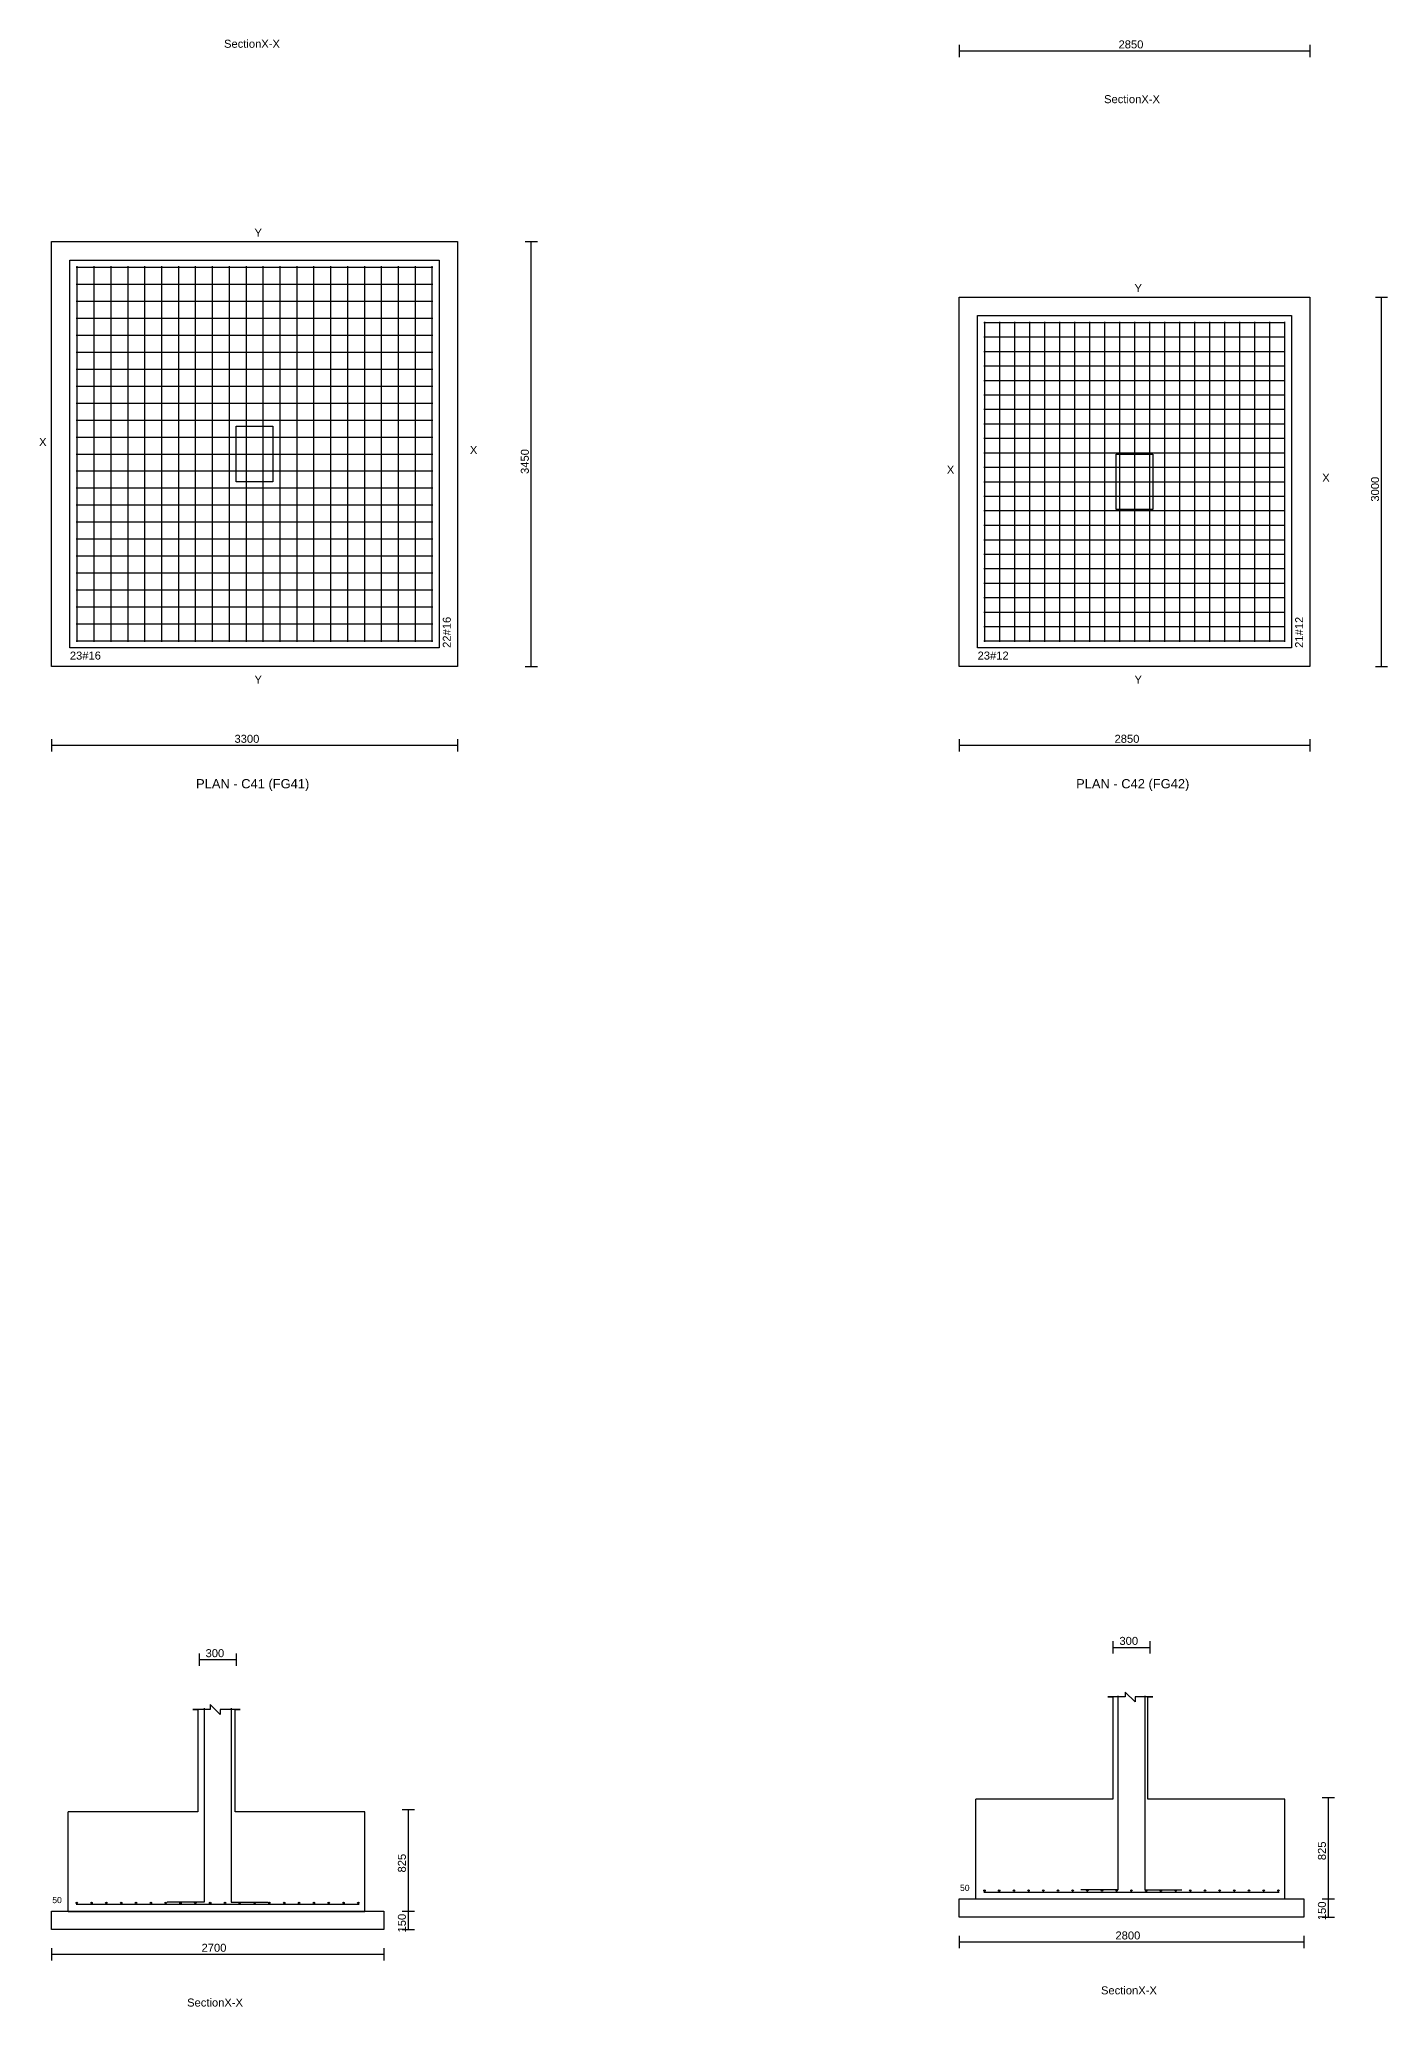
# Model space of a CAD drawing. Extents: x 0 to 27, y -1 to 285.
# Drawn here: x 0.25 to 11.21, y 142.59 to 158.57 of the extents above; entities that cross this region are included whole.
import ezdxf
from ezdxf.enums import TextEntityAlignment as Align

# ---------------------------------------------------------------- set-up
doc = ezdxf.new("R2010")
doc.units = 0
for name, color, linetype in [('Bottom_Cover', 7, 'CONTINUOUS'), ('Column_Bars', 4, 'CONTINUOUS'), ('Column_Dimension', 7, 'CONTINUOUS'), ('Columns', 4, 'CONTINUOUS'), ('dim_all', 7, 'CONTINUOUS'), ('Footing_Plan', 7, 'CONTINUOUS'), ('PCC', 2, 'CONTINUOUS'), ('PCC_Depth', 7, 'CONTINUOUS'), ('Pcc_Plan', 2, 'CONTINUOUS'), ('Plan', 7, 'CONTINUOUS'), ('Plan_Rf_Xdir', 1, 'CONTINUOUS'), ('Plan_Rf_Ydir', 3, 'CONTINUOUS'), ('Section', 2, 'CONTINUOUS'), ('SectionName', 3, 'CONTINUOUS'), ('Sectn_Rf_Xdir', 1, 'CONTINUOUS'), ('Sectn_Rf_Ydir', 3, 'CONTINUOUS'), ('Total_Depth', 7, 'CONTINUOUS'), ('X_Dimension', 7, 'CONTINUOUS')]:
    doc.layers.add(name, color=color, linetype=linetype)
doc.styles.add('STRUDS_Arial', font='ARIAL.TTF', dxfattribs={"height": 0.04})

msp = doc.modelspace()

# ---------------------------------------------------------------- linework, layer by layer
at = {"layer": 'Column_Bars'}
for p, q in [((9.015, 145.112), (9.015, 143.536)), ((9.235, 145.112), (9.235, 143.536)), ((1.59, 145.012), (1.59, 143.437)), ((1.81, 145.012), (1.81, 143.437)), ((9.015, 143.536), (8.715, 143.536)), ((9.235, 143.536), (9.535, 143.536)), ((1.59, 143.437), (1.29, 143.437)), ((1.81, 143.437), (2.11, 143.437))]:
    msp.add_line(p, q, dxfattribs=at)
at = {"layer": 'Columns'}
for p, q in [((1.85, 154.975), (1.85, 155.425)), ((1.85, 155.425), (2.15, 155.425)), ((2.15, 155.425), (2.15, 154.975)), ((9, 154.75), (9, 155.2)), ((9, 155.2), (9.3, 155.2)), ((9.3, 155.2), (9.3, 154.75)), ((2.15, 154.975), (1.85, 154.975)), ((9.3, 154.75), (9, 154.75))]:
    msp.add_line(p, q, dxfattribs=at)
at = {"layer": 'dim_all'}
for p, q in [((7.725, 158.525), (7.725, 158.425)), ((7.725, 158.475), (10.575, 158.475)), ((10.575, 158.525), (10.575, 158.425)), ((4.19887, 156.925), (4.29887, 156.925)), ((4.24887, 153.475), (4.24887, 156.925)), ((11.1066, 156.475), (11.2066, 156.475)), ((11.1566, 153.475), (11.1566, 156.475)), ((4.19887, 153.475), (4.29887, 153.475)), ((11.1066, 153.475), (11.2066, 153.475)), ((0.35, 152.884), (0.35, 152.784)), ((0.35, 152.834), (3.65, 152.834)), ((3.65, 152.884), (3.65, 152.784)), ((7.725, 152.884), (7.725, 152.784)), ((7.725, 152.834), (10.575, 152.834)), ((10.575, 152.884), (10.575, 152.784)), ((1.55, 145.456), (1.55, 145.356)), ((1.85, 145.456), (1.85, 145.356)), ((8.975, 145.556), (8.975, 145.456)), ((8.975, 145.506), (9.275, 145.506)), ((9.275, 145.556), (9.275, 145.456)), ((1.55, 145.406), (1.85, 145.406)), ((3.2, 144.188), (3.3, 144.188)), ((3.25, 143.363), (3.25, 144.188)), ((10.675, 144.287), (10.775, 144.287)), ((10.725, 143.462), (10.725, 144.287)), ((3.2, 143.363), (3.3, 143.363)), ((3.2, 143.363), (3.3, 143.363)), ((3.25, 143.213), (3.25, 143.363)), ((10.675, 143.462), (10.775, 143.462)), ((10.675, 143.462), (10.775, 143.462)), ((10.725, 143.313), (10.725, 143.462)), ((3.2, 143.213), (3.3, 143.213)), ((10.675, 143.313), (10.775, 143.313)), ((0.35, 143.063), (0.35, 142.963)), ((3.05, 143.063), (3.05, 142.963)), ((7.725, 143.162), (7.725, 143.063)), ((7.725, 143.113), (10.525, 143.113)), ((10.525, 143.162), (10.525, 143.063)), ((0.35, 143.013), (3.05, 143.013))]:
    msp.add_line(p, q, dxfattribs=at)
at = {"layer": 'Footing_Plan'}
for p, q in [((0.5, 153.625), (0.5, 156.775)), ((0.5, 156.775), (3.5, 156.775)), ((3.5, 156.775), (3.5, 153.625)), ((7.875, 153.625), (7.875, 156.325)), ((7.875, 156.325), (10.425, 156.325)), ((10.425, 156.325), (10.425, 153.625)), ((3.5, 153.625), (0.5, 153.625)), ((10.425, 153.625), (7.875, 153.625))]:
    msp.add_line(p, q, dxfattribs=at)
at = {"layer": 'PCC'}
for p, q in [((0.35, 143.213), (0.35, 143.363)), ((0.35, 143.363), (3.05, 143.363)), ((0.35, 143.213), (0.35, 143.363)), ((0.35, 143.363), (3.05, 143.363)), ((3.05, 143.363), (3.05, 143.213)), ((3.05, 143.363), (3.05, 143.213)), ((7.725, 143.313), (7.725, 143.462)), ((7.725, 143.462), (10.525, 143.462)), ((7.725, 143.313), (7.725, 143.462)), ((7.725, 143.462), (10.525, 143.462)), ((10.525, 143.462), (10.525, 143.313)), ((10.525, 143.462), (10.525, 143.313)), ((3.05, 143.213), (0.35, 143.213)), ((3.05, 143.213), (0.35, 143.213)), ((10.525, 143.313), (7.725, 143.313)), ((10.525, 143.313), (7.725, 143.313))]:
    msp.add_line(p, q, dxfattribs=at)
at = {"layer": 'Pcc_Plan'}
for p, q in [((0.35, 153.475), (0.35, 156.925)), ((0.35, 156.925), (3.65, 156.925)), ((3.65, 156.925), (3.65, 153.475)), ((7.725, 153.475), (7.725, 156.475)), ((7.725, 156.475), (10.575, 156.475)), ((10.575, 156.475), (10.575, 153.475)), ((3.65, 153.475), (0.35, 153.475)), ((10.575, 153.475), (7.725, 153.475))]:
    msp.add_line(p, q, dxfattribs=at)
at = {"layer": 'Plan_Rf_Xdir'}
for p, q in [((0.55, 156.717), (3.45, 156.717)), ((0.55, 156.579), (3.45, 156.579)), ((0.55, 156.441), (3.45, 156.441)), ((0.55, 156.303), (3.45, 156.303)), ((0.55, 156.165), (3.45, 156.165)), ((7.925, 156.269), (10.375, 156.269)), ((7.925, 156.151), (10.375, 156.151)), ((0.55, 156.027), (3.45, 156.027)), ((7.925, 156.034), (10.375, 156.034)), ((0.55, 155.89), (3.45, 155.89)), ((7.925, 155.916), (10.375, 155.916)), ((0.55, 155.752), (3.45, 155.752)), ((7.925, 155.798), (10.375, 155.798)), ((7.925, 155.681), (10.375, 155.681)), ((0.55, 155.614), (3.45, 155.614)), ((7.925, 155.563), (10.375, 155.563)), ((0.55, 155.476), (3.45, 155.476)), ((7.925, 155.445), (10.375, 155.445)), ((0.55, 155.338), (3.45, 155.338)), ((0.55, 155.2), (3.45, 155.2)), ((7.925, 155.328), (10.375, 155.328)), ((7.925, 155.21), (10.375, 155.21)), ((0.55, 155.062), (3.45, 155.062)), ((7.925, 155.093), (10.375, 155.093)), ((0.55, 154.924), (3.45, 154.924)), ((7.925, 154.975), (10.375, 154.975)), ((0.55, 154.786), (3.45, 154.786)), ((7.925, 154.857), (10.375, 154.857)), ((7.925, 154.74), (10.375, 154.74)), ((0.55, 154.648), (3.45, 154.648)), ((7.925, 154.622), (10.375, 154.622)), ((0.55, 154.51), (3.45, 154.51)), ((7.925, 154.504), (10.375, 154.504)), ((7.925, 154.387), (10.375, 154.387)), ((0.55, 154.373), (3.45, 154.373)), ((0.55, 154.235), (3.45, 154.235)), ((7.925, 154.269), (10.375, 154.269)), ((0.55, 154.097), (3.45, 154.097)), ((7.925, 154.152), (10.375, 154.152)), ((0.55, 153.959), (3.45, 153.959)), ((7.925, 154.034), (10.375, 154.034)), ((7.925, 153.916), (10.375, 153.916)), ((0.55, 153.821), (3.45, 153.821)), ((7.925, 153.799), (10.375, 153.799)), ((0.55, 153.683), (3.45, 153.683)), ((7.925, 153.681), (10.375, 153.681))]:
    msp.add_line(p, q, dxfattribs=at)
at = {"layer": 'Plan_Rf_Ydir'}
for p, q in [((0.558, 156.725), (0.558, 153.675)), ((0.69533, 156.725), (0.69533, 153.675)), ((0.83267, 156.725), (0.83267, 153.675)), ((0.97, 156.725), (0.97, 153.675)), ((1.10733, 156.725), (1.10733, 153.675)), ((1.24467, 156.725), (1.24467, 153.675)), ((1.382, 156.725), (1.382, 153.675)), ((1.51933, 156.725), (1.51933, 153.675)), ((1.65667, 156.725), (1.65667, 153.675)), ((1.794, 156.725), (1.794, 153.675)), ((1.93133, 156.725), (1.93133, 153.675)), ((2.06867, 156.725), (2.06867, 153.675)), ((2.206, 156.725), (2.206, 153.675)), ((2.34333, 156.725), (2.34333, 153.675)), ((2.48067, 156.725), (2.48067, 153.675)), ((2.618, 156.725), (2.618, 153.675)), ((2.75533, 156.725), (2.75533, 153.675)), ((2.89267, 156.725), (2.89267, 153.675)), ((3.03, 156.725), (3.03, 153.675)), ((3.16733, 156.725), (3.16733, 153.675)), ((3.30467, 156.725), (3.30467, 153.675)), ((3.442, 156.725), (3.442, 153.675)), ((7.931, 156.275), (7.931, 153.675)), ((8.0529, 156.275), (8.0529, 153.675)), ((8.1748, 156.275), (8.1748, 153.675)), ((8.2967, 156.275), (8.2967, 153.675)), ((8.4186, 156.275), (8.4186, 153.675)), ((8.5405, 156.275), (8.5405, 153.675)), ((8.6624, 156.275), (8.6624, 153.675)), ((8.7843, 156.275), (8.7843, 153.675)), ((8.9062, 156.275), (8.9062, 153.675)), ((9.0281, 156.275), (9.0281, 153.675)), ((9.15, 156.275), (9.15, 153.675)), ((9.2719, 156.275), (9.2719, 153.675)), ((9.3938, 156.275), (9.3938, 153.675)), ((9.5157, 156.275), (9.5157, 153.675)), ((9.6376, 156.275), (9.6376, 153.675)), ((9.75949, 156.275), (9.75949, 153.675)), ((9.88139, 156.275), (9.88139, 153.675)), ((10.0033, 156.275), (10.0033, 153.675)), ((10.1252, 156.275), (10.1252, 153.675)), ((10.2471, 156.275), (10.2471, 153.675)), ((10.369, 156.275), (10.369, 153.675))]:
    msp.add_line(p, q, dxfattribs=at)
at = {"layer": 'Section'}
for p, q in [((9.15627, 145.062), (9.07524, 145.143)), ((9.07524, 145.143), (9.07524, 145.103)), ((1.53955, 145.001), (1.49904, 145.001)), ((1.49904, 145.001), (1.53955, 145.001)), ((1.64084, 145.001), (1.53955, 145.001)), ((1.53955, 145.001), (1.53955, 144.171)), ((1.72186, 144.961), (1.64084, 145.042)), ((1.64084, 145.042), (1.64084, 145.001)), ((1.84341, 145.001), (1.72186, 145.001)), ((1.72186, 145.001), (1.72186, 144.961)), ((1.84341, 144.171), (1.84341, 145.001)), ((1.84341, 145.001), (1.88392, 145.001)), ((1.88392, 145.001), (1.84341, 145.001)), ((8.97396, 145.103), (8.93344, 145.103)), ((8.93344, 145.103), (8.97396, 145.103)), ((9.07524, 145.103), (8.97396, 145.103)), ((8.97396, 145.103), (8.97396, 144.272)), ((9.25756, 145.103), (9.15627, 145.103)), ((9.15627, 145.103), (9.15627, 145.062)), ((9.25756, 144.272), (9.25756, 145.103)), ((9.25756, 145.103), (9.29807, 145.103)), ((9.29807, 145.103), (9.25756, 145.103)), ((1.53955, 144.171), (0.48617, 144.171)), ((0.48617, 143.36), (0.48617, 144.171)), ((1.53955, 144.171), (1.53955, 144.171)), ((1.53955, 144.171), (1.53955, 144.171)), ((1.53955, 144.171), (1.53955, 144.171)), ((2.89678, 144.171), (1.84341, 144.171)), ((1.84341, 144.171), (1.84341, 144.171)), ((1.84341, 144.171), (1.84341, 144.171)), ((1.84341, 144.171), (1.84341, 144.171)), ((2.89678, 143.36), (2.89678, 144.171)), ((8.97396, 144.272), (7.85981, 144.272)), ((7.85981, 143.462), (7.85981, 144.272)), ((8.97396, 144.272), (8.97396, 144.272)), ((8.97396, 144.272), (8.97396, 144.272)), ((8.97396, 144.272), (8.97396, 144.272)), ((10.3717, 144.272), (9.25756, 144.272)), ((9.25756, 144.272), (9.25756, 144.272)), ((9.25756, 144.272), (9.25756, 144.272)), ((9.25756, 144.272), (9.25756, 144.272)), ((10.3717, 143.462), (10.3717, 144.272)), ((0.48617, 143.36), (2.89678, 143.36)), ((7.85981, 143.462), (10.3717, 143.462))]:
    msp.add_line(p, q, dxfattribs=at)
at = {"layer": 'Sectn_Rf_Xdir'}
for p, q in [((7.925, 143.518), (10.325, 143.518)), ((0.55, 143.419), (2.85, 143.419))]:
    msp.add_line(p, q, dxfattribs=at)
at = {"layer": 'Sectn_Rf_Ydir'}
for centre in [(7.931, 143.53), (8.0504, 143.53), (8.1698, 143.53), (8.2892, 143.53), (8.4086, 143.53), (8.528, 143.53), (8.6474, 143.53), (8.7668, 143.53), (8.8862, 143.53), (9.0056, 143.53), (9.125, 143.53), (9.2444, 143.53), (9.3638, 143.53), (9.4832, 143.53), (9.6026, 143.53), (9.722, 143.53), (9.8414, 143.53), (9.9608, 143.53), (10.0802, 143.53), (10.1996, 143.53), (10.319, 143.53), (0.556, 143.43), (0.67642, 143.43), (0.79684, 143.43), (0.91726, 143.43), (1.03768, 143.43), (1.15811, 143.43), (1.27853, 143.43), (1.39895, 143.43), (1.51937, 143.43), (1.63979, 143.43), (1.76021, 143.43), (1.88063, 143.43), (2.00105, 143.43), (2.12147, 143.43), (2.24189, 143.43), (2.36232, 143.43), (2.48274, 143.43), (2.60316, 143.43), (2.72358, 143.43), (2.844, 143.43)]:
    msp.add_circle(centre, 0.006, dxfattribs=at)

# ---------------------------------------------------------------- texts
at = {"layer": 'Bottom_Cover', "style": 'STRUDS_Arial'}
for p in [(7.7321, 143.527), (0.3571, 143.428)]:
    msp.add_text('50', height=0.05, dxfattribs=at).set_placement(p)
at = {"layer": 'Column_Dimension', "style": 'STRUDS_Arial'}
for p in [(9.0275, 145.526), (1.6025, 145.426)]:
    msp.add_text('300', height=0.065, dxfattribs=at).set_placement(p)
at = {"layer": 'dim_all', "style": 'STRUDS_Arial'}
for s, p in [('3450 ', (4.22887, 155.038)), ('3000 ', (11.1366, 154.813))]:
    msp.add_text(s, height=0.065, rotation=90, dxfattribs=at).set_placement(p)
for s, p in [('3300 ', (1.8375, 152.854)), ('2850 ', (8.9875, 152.854))]:
    msp.add_text(s, height=0.065, dxfattribs=at).set_placement(p)
at = {"layer": 'PCC_Depth', "style": 'STRUDS_Arial'}
for p in [(10.705, 143.29), (3.23, 143.19)]:
    msp.add_text('150', height=0.065, rotation=90, dxfattribs=at).set_placement(p)
at = {"layer": 'Plan', "style": 'STRUDS_Arial'}
for s, p in [('PLAN - C41 (FG41) ', (2, 152.484)), ('PLAN - C42 (FG42) ', (9.15, 152.484))]:
    msp.add_text(s, height=0.075, dxfattribs=at).set_placement(p, align=Align.CENTER)
at = {"layer": 'Plan_Rf_Xdir', "style": 'STRUDS_Arial'}
for s, p in [('23#16', (0.5, 153.53)), ('23#12', (7.875, 153.53))]:
    msp.add_text(s, height=0.065, dxfattribs=at).set_placement(p)
at = {"layer": 'Plan_Rf_Ydir', "style": 'STRUDS_Arial'}
for s, p in [('22#16', (3.595, 153.625)), ('21#12', (10.52, 153.625))]:
    msp.add_text(s, height=0.065, rotation=90, dxfattribs=at).set_placement(p)
at = {"layer": 'Section', "style": 'STRUDS_Arial'}
for p in [(1.7525, 158.5), (8.9025, 158.05), (8.8775, 142.687), (1.4525, 142.588)]:
    msp.add_text('SectionX-X', height=0.065, dxfattribs=at).set_placement(p)
at = {"layer": 'SectionName', "style": 'STRUDS_Arial'}
for s, p in [('Y', (2, 156.965)), ('Y', (9.15, 156.515)), ('X', (0.25, 155.265)), ('X', (3.75, 155.2)), ('X', (7.625, 155.04)), ('X', (10.675, 154.975)), ('Y', (2, 153.335)), ('Y', (9.15, 153.335))]:
    msp.add_text(s, height=0.065, dxfattribs=at).set_placement(p)
at = {"layer": 'Total_Depth', "style": 'STRUDS_Arial'}
for p in [(10.705, 143.777), (3.23, 143.677)]:
    msp.add_text('825', height=0.065, rotation=90, dxfattribs=at).set_placement(p)
at = {"layer": 'X_Dimension', "style": 'STRUDS_Arial'}
for s, p in [('2850', (9.02, 158.495)), ('2800', (8.995, 143.133)), ('2700', (1.57, 143.033))]:
    msp.add_text(s, height=0.065, dxfattribs=at).set_placement(p)

doc.saveas('drawing.dxf')
